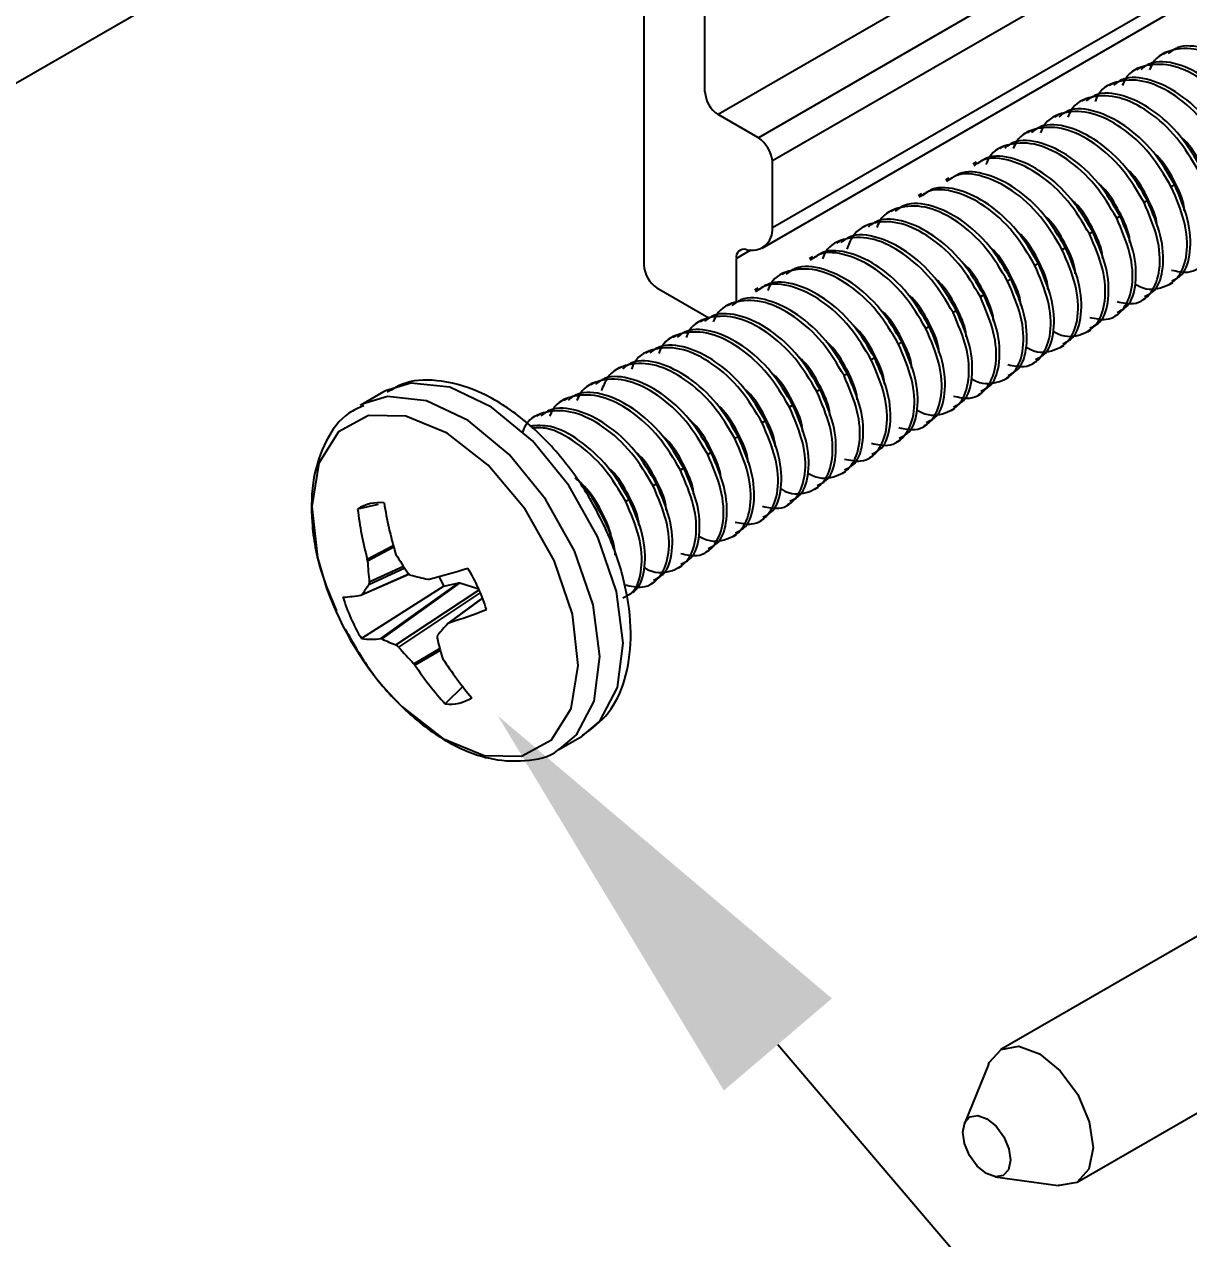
# Model space of a CAD drawing. Extents: x 0 to 9.5, y -12.2 to 0.1.
# Drawn here: x 4.282 to 5.225, y -9.669 to -8.685 of the extents above; entities that cross this region are included whole.
import ezdxf
from ezdxf import colors
from ezdxf.entities.mleader import LeaderData, LeaderLine
from ezdxf.math import Vec2, Vec3

# ---------------------------------------------------------------- set-up
doc = ezdxf.new("R2010")
doc.units = 0
doc.header["$LTSCALE"] = 0.5
doc.header["$MEASUREMENT"] = 0
for name, color, linetype in [('FAB DWG', 221, 'CONTINUOUS'), ('Hardware', 242, 'CONTINUOUS'), ('Housing', 150, 'CONTINUOUS')]:
    doc.layers.add(name, color=color, linetype=linetype)
doc.styles.get("Standard").update_dxf_attribs({"font": 'arial.ttf'})

msp = doc.modelspace()

# ---------------------------------------------------------------- linework, layer by layer
at = {"layer": 'Hardware', "linetype": 'Continuous', "lineweight": 25, "transparency": 16777216}
for p, q in [((3.93362, -8.92962), (4.4302, -8.64295)), ((5.20758, -8.70756), (5.20482, -8.70915)), ((5.18549, -8.72031), (5.18273, -8.72191)), ((5.16339, -8.73307), (5.16063, -8.73466)), ((5.14129, -8.74583), (5.13853, -8.74742)), ((5.1192, -8.75858), (5.11643, -8.76018)), ((5.0971, -8.77134), (5.09434, -8.77293)), ((5.075, -8.7841), (5.07224, -8.78569)), ((5.05291, -8.79685), (5.05014, -8.79845)), ((5.03081, -8.80961), (5.02805, -8.8112)), ((5.21381, -8.81501), (5.21105, -8.8166)), ((5.00871, -8.82236), (5.00595, -8.82396)), ((5.19171, -8.82776), (5.18895, -8.82936)), ((4.98661, -8.83512), (4.98385, -8.83672)), ((5.16962, -8.84052), (5.16685, -8.84211)), ((4.96452, -8.84788), (4.96175, -8.84947)), ((5.14752, -8.85328), (5.14476, -8.85487)), ((4.94242, -8.86063), (4.93966, -8.86223)), ((4.92032, -8.87339), (4.91756, -8.87498)), ((5.12542, -8.86603), (5.12266, -8.86763)), ((5.10332, -8.87879), (5.10056, -8.88038)), ((4.89823, -8.88615), (4.89546, -8.88774)), ((5.08123, -8.89154), (5.07846, -8.89314)), ((4.87613, -8.8989), (4.87337, -8.9005)), ((5.20948, -8.89583), (5.21224, -8.89424)), ((4.85403, -8.91166), (4.85127, -8.91325)), ((5.05913, -8.9043), (5.05637, -8.9059)), ((5.18738, -8.90859), (5.19014, -8.90699)), ((5.03703, -8.91706), (5.03427, -8.91865)), ((5.16528, -8.92134), (5.16804, -8.91975)), ((4.83193, -8.92442), (4.82917, -8.92601)), ((5.01494, -8.92981), (5.01217, -8.93141)), ((5.14318, -8.9341), (5.14595, -8.93251)), ((4.80984, -8.93717), (4.80707, -8.93877)), ((4.99284, -8.94257), (4.99008, -8.94416)), ((4.78774, -8.94993), (4.78498, -8.95152)), ((5.12109, -8.94686), (5.12385, -8.94526)), ((4.76564, -8.96268), (4.76288, -8.96428)), ((4.97074, -8.95533), (4.96798, -8.95692)), ((5.09899, -8.95961), (5.10175, -8.95802)), ((4.94864, -8.96808), (4.94588, -8.96968)), ((5.07689, -8.97237), (5.07966, -8.97077)), ((4.57435, -8.98194), (4.57264, -8.98288)), ((4.74355, -8.97544), (4.74078, -8.97704)), ((4.92655, -8.98084), (4.92379, -8.98243)), ((4.57264, -8.98288), (4.55374, -8.9938)), ((4.72145, -8.9882), (4.71869, -8.98979)), ((5.0548, -8.98513), (5.05756, -8.98353)), ((4.55545, -8.99285), (4.55374, -8.9938)), ((4.69935, -9.00095), (4.69659, -9.00255)), ((4.90445, -8.9936), (4.90169, -8.99519)), ((5.0327, -8.99788), (5.03546, -8.99629)), ((4.88235, -9.00635), (4.87959, -9.00795)), ((5.0106, -9.01064), (5.01336, -9.00904)), ((4.86026, -9.01911), (4.85749, -9.0207)), ((4.9885, -9.02339), (4.99127, -9.0218)), ((4.83816, -9.03186), (4.8354, -9.03346)), ((4.96641, -9.03615), (4.96917, -9.03456)), ((4.81606, -9.04462), (4.8133, -9.04622)), ((4.94431, -9.04891), (4.94707, -9.04731)), ((4.79397, -9.05738), (4.7912, -9.05897)), ((4.92221, -9.06166), (4.92498, -9.06007)), ((4.77187, -9.07013), (4.76911, -9.07173)), ((4.56828, -9.07409), (4.55168, -9.07773)), ((4.90012, -9.07442), (4.90288, -9.07283)), ((4.87802, -9.08718), (4.88078, -9.08558)), ((4.85592, -9.09993), (4.85868, -9.09834)), ((4.55955, -9.11834), (4.58055, -9.10724)), ((4.58094, -9.10868), (4.55979, -9.11986)), ((4.55979, -9.11986), (4.55955, -9.11834)), ((4.58217, -9.11307), (4.58279, -9.11451)), ((4.83383, -9.11269), (4.83659, -9.11109)), ((4.58985, -9.12565), (4.5608, -9.13906)), ((4.56117, -9.13682), (4.5888, -9.12407)), ((4.81173, -9.12545), (4.81449, -9.12385)), ((4.55488, -9.14737), (4.59328, -9.13046)), ((4.55526, -9.14704), (4.59318, -9.13033)), ((4.57057, -9.18271), (4.63361, -9.13743)), ((4.63462, -9.1375), (4.5714, -9.18291)), ((4.60859, -9.13463), (4.60978, -9.13461)), ((4.62168, -9.14021), (4.63361, -9.13743)), ((4.63361, -9.13743), (4.63462, -9.1375)), ((4.63462, -9.1375), (4.6498, -9.14236)), ((4.78963, -9.1382), (4.79239, -9.13661)), ((4.5547, -9.14743), (4.55526, -9.14704)), ((4.62168, -9.14021), (4.55486, -9.18273)), ((4.58275, -9.18787), (4.65012, -9.14309)), ((4.65115, -9.14548), (4.58487, -9.18952)), ((4.65288, -9.1498), (4.62505, -9.1702)), ((4.65293, -9.14991), (4.62565, -9.1699)), ((4.62565, -9.1699), (4.62472, -9.1705)), ((4.5714, -9.18291), (4.57057, -9.18271)), ((4.59719, -9.20303), (4.61827, -9.19079)), ((4.61869, -9.19235), (4.59818, -9.20425)), ((4.62019, -9.19768), (4.6208, -9.19899)), ((4.59818, -9.20425), (4.59719, -9.20303)), ((4.63721, -9.22118), (4.62269, -9.23564)), ((5.56924, -9.22913), (5.07285, -9.51569)), ((4.71472, -9.27266), (4.73363, -9.26175)), ((5.13485, -9.62308), (5.63124, -9.33652)), ((5.0629, -9.52768), (5.04335, -9.57547)), ((5.06833, -9.61873), (5.11949, -9.62571))]:
    msp.add_line(p, q, dxfattribs=at)
at = {"layer": 'Hardware', "linetype": 'Continuous', "lineweight": 25, "transparency": 16777216, "flags": 128}
for points in [[(4.74634, -9.10063), (4.72293, -9.05875), (4.69332, -9.02251), (4.66014, -8.99514), (4.62633, -8.97908), (4.59491, -8.97573), (4.57435, -8.98194)], [(4.72743, -9.11155), (4.70403, -9.06966), (4.67441, -9.03343), (4.64123, -9.00606), (4.60743, -8.98999), (4.57601, -8.98665), (4.55545, -8.99285)], [(4.71095, -9.11941), (4.68746, -9.0778), (4.65761, -9.04228), (4.62433, -9.01632), (4.59087, -9.00247), (4.56051, -9.00207), (4.53622, -9.01518), (4.52038, -9.0405), (4.51454, -9.07557), (4.51927, -9.11693), (4.52475, -9.13649)], [(4.73363, -9.26175), (4.74804, -9.24971), (4.76236, -9.22245), (4.76697, -9.18629), (4.76147, -9.14444), (4.74634, -9.10063)], [(4.57666, -9.22641), (4.58745, -9.23769), (4.62073, -9.26365), (4.65419, -9.2775), (4.68455, -9.27789), (4.70884, -9.26479), (4.72468, -9.23946), (4.73052, -9.2044), (4.72579, -9.16304), (4.71095, -9.11941)], [(4.7154, -9.27227), (4.72914, -9.26063), (4.74345, -9.23336), (4.74806, -9.1972), (4.74256, -9.15536), (4.72743, -9.11155)], [(5.0629, -9.52768), (5.06355, -9.52619), (5.07323, -9.51548), (5.08756, -9.51298), (5.10438, -9.51907), (5.12112, -9.53282), (5.13522, -9.55213), (5.14455, -9.57407), (5.14769, -9.5953), (5.14415, -9.61259), (5.13448, -9.62329), (5.13448, -9.62329)], [(5.04758, -9.60149), (5.04346, -9.59181), (5.04208, -9.58244), (5.04364, -9.57482), (5.04791, -9.57009), (5.05424, -9.56899), (5.06166, -9.57167), (5.06904, -9.57774), (5.07527, -9.58626), (5.07939, -9.59595), (5.08077, -9.60531), (5.07921, -9.61294), (5.07494, -9.61767), (5.06861, -9.61877), (5.06119, -9.61608), (5.05381, -9.61002), (5.04758, -9.60149)], [(5.13448, -9.62329), (5.12014, -9.62579), (5.11949, -9.62571)]]:
    msp.add_lwpolyline(points, dxfattribs=at)
at = {"layer": 'Hardware', "linetype": 'Continuous', "lineweight": 25, "transparency": 16777216}
for centre, radius, start, end in [((4.56952, -9.10569), 0.03317, 83.65077, 122.54259), ((4.84773, -9.04145), 0.29826, 186.98537, 194.93815), ((4.90647, -9.01974), 0.33747, 189.03251, 196.05563), ((4.83119, -9.10626), 0.27174, 182.86858, 186.45644), ((4.85006, -8.95302), 0.31227, 211.14087, 214.42091), ((4.24884, -7.82104), 1.36226, 285.36467, 286.73181), ((4.51374, -9.20303), 0.14897, 17.12105, 31.30615), ((4.76617, -9.05706), 0.25415, 198.21101, 221.78361), ((4.69262, -9.23646), 0.1639, 143.54088, 146.93649), ((4.67663, -8.8272), 0.31487, 254.89728, 257.5195), ((4.7225, -9.08226), 0.11629, 205.56692, 209.89211), ((4.53165, -9.0157), 0.13373, 273.48163, 279.92339), ((4.68214, -9.10533), 0.14896, 197.12094, 211.30625), ((4.43128, -8.56907), 0.63148, 287.92689, 290.85686), ((5.1001, -9.58781), 0.63256, 138.72223, 139.85765), ((4.56263, -9.11064), 0.07251, 263.85167, 276.28507), ((4.64061, -9.03987), 0.1589, 244.17807, 248.64686), ((4.86906, -9.1246), 0.25938, 192.84136, 196.36518), ((4.8081, -8.99831), 0.29393, 220.58243, 224.14586), ((4.81962, -9.05658), 0.26616, 213.69858, 222.2793), ((4.86614, -9.04205), 0.29124, 212.60596, 220.35447), ((4.62636, -9.20267), 0.03317, 263.65047, 302.54268)]:
    msp.add_arc(centre, radius, start, end, dxfattribs=at)
for points, knots in [([(5.29944, -8.76558), (5.29396, -8.75637), (5.28288, -8.73772), (5.25939, -8.71661), (5.23488, -8.70436), (5.21265, -8.70423), (5.19796, -8.7111), (5.19423, -8.72012), (5.19346, -8.72199)], [0, 0, 0, 0, 0.188232, 0.381419, 0.566947, 0.758453, 0.94996, 1, 1, 1, 1]), ([(5.3022, -8.76398), (5.29673, -8.75479), (5.28566, -8.73616), (5.26206, -8.71488), (5.23798, -8.70326), (5.21864, -8.7012), (5.21079, -8.70712), (5.20839, -8.70892)], [0, 0, 0, 0, 0.223495, 0.452872, 0.673155, 0.900538, 1, 1, 1, 1]), ([(5.2801, -8.77674), (5.27464, -8.76754), (5.26356, -8.74892), (5.23996, -8.72763), (5.21588, -8.71602), (5.19654, -8.71395), (5.18869, -8.71987), (5.1863, -8.72167)], [0, 0, 0, 0, 0.223495, 0.452871, 0.673155, 0.900537, 1, 1, 1, 1]), ([(5.27734, -8.77833), (5.27187, -8.76913), (5.26078, -8.75048), (5.23729, -8.72937), (5.21279, -8.71712), (5.19055, -8.71698), (5.17587, -8.72386), (5.17214, -8.73288), (5.17136, -8.73474)], [0, 0, 0, 0, 0.188232, 0.381419, 0.566947, 0.758453, 0.94996, 1, 1, 1, 1]), ([(5.25524, -8.79109), (5.24977, -8.78188), (5.23868, -8.76324), (5.21519, -8.74212), (5.19069, -8.72988), (5.16846, -8.72974), (5.15377, -8.73662), (5.15004, -8.74563), (5.14927, -8.7475)], [0, 0, 0, 0, 0.188232, 0.381419, 0.566947, 0.758453, 0.94996, 1, 1, 1, 1]), ([(5.258, -8.78949), (5.25254, -8.7803), (5.24147, -8.76167), (5.21786, -8.74039), (5.19378, -8.72878), (5.17445, -8.72671), (5.16659, -8.73263), (5.1642, -8.73443)], [0, 0, 0, 0, 0.223495, 0.452872, 0.673155, 0.900538, 1, 1, 1, 1]), ([(5.23314, -8.80384), (5.22767, -8.79464), (5.21658, -8.77599), (5.1931, -8.75488), (5.16859, -8.74263), (5.14636, -8.7425), (5.13167, -8.74937), (5.12794, -8.75839), (5.12717, -8.76026)], [0, 0, 0, 0, 0.188232, 0.381419, 0.566947, 0.758453, 0.94996, 1, 1, 1, 1]), ([(5.23591, -8.80225), (5.23044, -8.79306), (5.21937, -8.77443), (5.19577, -8.75315), (5.17169, -8.74153), (5.15235, -8.73947), (5.14449, -8.74538), (5.1421, -8.74718)], [0, 0, 0, 0, 0.223495, 0.452872, 0.673155, 0.900538, 1, 1, 1, 1]), ([(5.21105, -8.8166), (5.20558, -8.8074), (5.19449, -8.78875), (5.171, -8.76763), (5.14649, -8.75539), (5.12426, -8.75525), (5.10957, -8.76213), (5.10584, -8.77115), (5.10507, -8.77301)], [0, 0, 0, 0, 0.188232, 0.381419, 0.566947, 0.758453, 0.94996, 1, 1, 1, 1]), ([(5.21381, -8.81501), (5.20835, -8.80581), (5.19727, -8.78719), (5.17367, -8.7659), (5.14959, -8.75429), (5.13025, -8.75222), (5.1224, -8.75814), (5.12001, -8.75994)], [0, 0, 0, 0, 0.223495, 0.452871, 0.673155, 0.900537, 1, 1, 1, 1]), ([(5.19171, -8.82776), (5.18625, -8.81857), (5.17517, -8.79994), (5.15157, -8.77866), (5.12749, -8.76705), (5.10815, -8.76498), (5.1003, -8.7709), (5.09791, -8.7727)], [0, 0, 0, 0, 0.223495, 0.452872, 0.673155, 0.900538, 1, 1, 1, 1]), ([(5.18895, -8.82936), (5.18348, -8.82015), (5.17239, -8.8015), (5.1489, -8.78039), (5.1244, -8.76815), (5.10216, -8.76801), (5.08748, -8.77489), (5.08375, -8.7839), (5.08297, -8.78577)], [0, 0, 0, 0, 0.188232, 0.381419, 0.566947, 0.758453, 0.94996, 1, 1, 1, 1]), ([(5.16685, -8.84211), (5.16138, -8.83291), (5.15029, -8.81426), (5.1268, -8.79315), (5.1023, -8.7809), (5.08007, -8.78077), (5.06538, -8.78764), (5.06165, -8.79666), (5.06088, -8.79853)], [0, 0, 0, 0, 0.188232, 0.381419, 0.566947, 0.758453, 0.94996, 1, 1, 1, 1]), ([(5.16962, -8.84052), (5.16415, -8.83133), (5.15308, -8.8127), (5.12947, -8.79142), (5.1054, -8.7798), (5.08606, -8.77774), (5.0782, -8.78365), (5.07581, -8.78545)], [0, 0, 0, 0, 0.223495, 0.452872, 0.673155, 0.900538, 1, 1, 1, 1]), ([(5.24376, -8.82344), (5.24367, -8.82218), (5.24316, -8.81468), (5.23557, -8.79853), (5.22647, -8.78289), (5.21964, -8.77701), (5.2186, -8.77612)], [0, 0, 0, 0, 0.085019, 0.505219, 0.925416, 1, 1, 1, 1]), ([(5.14476, -8.85487), (5.13929, -8.84568), (5.12822, -8.82705), (5.10461, -8.80577), (5.08054, -8.79415), (5.0612, -8.79209), (5.05334, -8.798), (5.05095, -8.79981)], [0, 0, 0, 0, 0.223495, 0.452872, 0.673155, 0.900538, 1, 1, 1, 1]), ([(5.14752, -8.85328), (5.14205, -8.84408), (5.13098, -8.82546), (5.10738, -8.80417), (5.0833, -8.79256), (5.06396, -8.79049), (5.05611, -8.79641), (5.05372, -8.79821)], [0, 0, 0, 0, 0.223495, 0.452872, 0.673155, 0.900538, 1, 1, 1, 1]), ([(5.22166, -8.8362), (5.22157, -8.83494), (5.22106, -8.82744), (5.21347, -8.81129), (5.20438, -8.79564), (5.19754, -8.78976), (5.19651, -8.78887)], [0, 0, 0, 0, 0.085019, 0.505219, 0.925416, 1, 1, 1, 1]), ([(5.12266, -8.86763), (5.11719, -8.85843), (5.10612, -8.83981), (5.08252, -8.81852), (5.05844, -8.80691), (5.0391, -8.80484), (5.03125, -8.81076), (5.02886, -8.81256)], [0, 0, 0, 0, 0.223495, 0.452871, 0.673155, 0.900537, 1, 1, 1, 1]), ([(5.12542, -8.86603), (5.11996, -8.85684), (5.10888, -8.83821), (5.08528, -8.81693), (5.0612, -8.80532), (5.04186, -8.80325), (5.03401, -8.80917), (5.03162, -8.81097)], [0, 0, 0, 0, 0.223495, 0.452872, 0.673155, 0.900538, 1, 1, 1, 1]), ([(5.19956, -8.84896), (5.19948, -8.8477), (5.19896, -8.8402), (5.19138, -8.82404), (5.18228, -8.8084), (5.17544, -8.80252), (5.17441, -8.80163)], [0, 0, 0, 0, 0.085019, 0.505219, 0.925416, 1, 1, 1, 1]), ([(5.21131, -8.88418), (5.21589, -8.88516), (5.22723, -8.88758), (5.23989, -8.87809), (5.24704, -8.85901), (5.24543, -8.83266), (5.23721, -8.81337), (5.23314, -8.80384)], [0, 0, 0, 0, 0.145788, 0.361473, 0.570426, 0.788001, 1, 1, 1, 1]), ([(5.17747, -8.86171), (5.17738, -8.86045), (5.17687, -8.85295), (5.16928, -8.8368), (5.16018, -8.82116), (5.15334, -8.81527), (5.15231, -8.81439)], [0, 0, 0, 0, 0.085019, 0.505219, 0.925416, 1, 1, 1, 1]), ([(5.21143, -8.89288), (5.21433, -8.89146), (5.22222, -8.88762), (5.2275, -8.86977), (5.22615, -8.84392), (5.21789, -8.82456), (5.21381, -8.81501)], [0, 0, 0, 0, 0.159684, 0.43467, 0.721005, 1, 1, 1, 1]), ([(5.10056, -8.88038), (5.0951, -8.87119), (5.08402, -8.85256), (5.06042, -8.83128), (5.03634, -8.81967), (5.017, -8.8176), (5.00915, -8.82352), (5.00676, -8.82532)], [0, 0, 0, 0, 0.223495, 0.452872, 0.673155, 0.900538, 1, 1, 1, 1]), ([(5.10332, -8.87879), (5.09786, -8.8696), (5.08679, -8.85097), (5.06318, -8.82969), (5.0391, -8.81807), (5.01977, -8.81601), (5.01191, -8.82192), (5.00952, -8.82372)], [0, 0, 0, 0, 0.223495, 0.452872, 0.673155, 0.900538, 1, 1, 1, 1]), ([(5.18176, -8.89548), (5.18214, -8.89572), (5.1897, -8.9005), (5.20322, -8.89972), (5.21788, -8.8913), (5.22492, -8.87164), (5.22334, -8.84545), (5.21511, -8.82613), (5.21105, -8.8166)], [0, 0, 0, 0, 0.010571, 0.210034, 0.409497, 0.602734, 0.803946, 1, 1, 1, 1]), ([(5.07846, -8.89314), (5.07299, -8.88394), (5.0619, -8.86529), (5.03842, -8.84417), (5.01391, -8.83193), (4.99168, -8.83179), (4.97699, -8.83867), (4.97326, -8.84768), (4.97249, -8.84955)], [0, 0, 0, 0, 0.188232, 0.381419, 0.566947, 0.758453, 0.94996, 1, 1, 1, 1]), ([(5.08123, -8.89154), (5.07576, -8.88235), (5.06469, -8.86373), (5.04109, -8.84244), (5.01701, -8.83083), (4.99767, -8.82876), (4.98981, -8.83468), (4.98742, -8.83648)], [0, 0, 0, 0, 0.223495, 0.452872, 0.673155, 0.900538, 1, 1, 1, 1]), ([(5.15537, -8.87447), (5.15528, -8.87321), (5.15477, -8.86571), (5.14718, -8.84956), (5.13809, -8.83391), (5.13125, -8.82803), (5.13022, -8.82714)], [0, 0, 0, 0, 0.085019, 0.505218, 0.925416, 1, 1, 1, 1]), ([(5.16712, -8.90969), (5.17169, -8.91067), (5.18303, -8.91309), (5.19569, -8.9036), (5.20285, -8.88452), (5.20124, -8.85818), (5.19301, -8.83888), (5.18895, -8.82936)], [0, 0, 0, 0, 0.145789, 0.361473, 0.570426, 0.788001, 1, 1, 1, 1]), ([(5.18933, -8.90563), (5.19223, -8.90422), (5.20012, -8.90037), (5.2054, -8.88253), (5.20405, -8.85668), (5.19579, -8.83732), (5.19171, -8.82776)], [0, 0, 0, 0, 0.1596846, 0.4346705, 0.7210048, 1, 1, 1, 1]), ([(5.05637, -8.9059), (5.0509, -8.89669), (5.03981, -8.87805), (5.01631, -8.85692), (4.99185, -8.84472), (4.96945, -8.84439), (4.95372, -8.85261), (4.94949, -8.8636), (4.94807, -8.86728)], [0, 0, 0, 0, 0.179913, 0.364561, 0.54189, 0.724932, 0.907975, 1, 1, 1, 1]), ([(5.05913, -8.9043), (5.05367, -8.89511), (5.04259, -8.87648), (5.01899, -8.8552), (4.99491, -8.84358), (4.97557, -8.84152), (4.96772, -8.84744), (4.96533, -8.84924)], [0, 0, 0, 0, 0.223495, 0.452872, 0.673155, 0.900538, 1, 1, 1, 1]), ([(5.13327, -8.88723), (5.13319, -8.88596), (5.13267, -8.87847), (5.12509, -8.86231), (5.11599, -8.84667), (5.10915, -8.84079), (5.10812, -8.8399)], [0, 0, 0, 0, 0.085019, 0.505219, 0.925416, 1, 1, 1, 1]), ([(5.14502, -8.92245), (5.14959, -8.92343), (5.16094, -8.92585), (5.17359, -8.91636), (5.18075, -8.89728), (5.17914, -8.87093), (5.17091, -8.85164), (5.16685, -8.84211)], [0, 0, 0, 0, 0.145788, 0.361473, 0.570426, 0.788001, 1, 1, 1, 1]), ([(5.16723, -8.91839), (5.17013, -8.91698), (5.17803, -8.91313), (5.18331, -8.89529), (5.18196, -8.86944), (5.17369, -8.85007), (5.16962, -8.84052)], [0, 0, 0, 0, 0.1596843, 0.4346705, 0.7210048, 1, 1, 1, 1]), ([(5.11118, -8.89998), (5.11109, -8.89872), (5.11058, -8.89122), (5.10299, -8.87507), (5.09389, -8.85943), (5.08705, -8.85354), (5.08602, -8.85266)], [0, 0, 0, 0, 0.085019, 0.505219, 0.925416, 1, 1, 1, 1]), ([(5.14514, -8.93115), (5.14804, -8.92973), (5.15593, -8.92589), (5.16121, -8.90804), (5.15986, -8.88219), (5.1516, -8.86283), (5.14752, -8.85328)], [0, 0, 0, 0, 0.159684, 0.43467, 0.721005, 1, 1, 1, 1]), ([(5.03427, -8.91865), (5.0288, -8.90945), (5.01771, -8.8908), (4.99422, -8.86969), (4.96972, -8.85744), (4.94748, -8.8573), (4.9328, -8.86418), (4.92907, -8.8732), (4.92829, -8.87506)], [0, 0, 0, 0, 0.188232, 0.381419, 0.566947, 0.758453, 0.94996, 1, 1, 1, 1]), ([(5.03703, -8.91706), (5.03157, -8.90786), (5.0205, -8.88924), (4.99689, -8.86795), (4.97281, -8.85634), (4.95347, -8.85427), (4.94562, -8.86019), (4.94323, -8.86199)], [0, 0, 0, 0, 0.2234946, 0.4528714, 0.6731553, 0.9005375, 1, 1, 1, 1]), ([(5.11546, -8.93375), (5.11584, -8.93399), (5.12341, -8.93877), (5.13693, -8.93799), (5.15159, -8.92957), (5.15863, -8.90991), (5.15705, -8.88372), (5.14882, -8.8644), (5.14476, -8.85487)], [0, 0, 0, 0, 0.010571, 0.210034, 0.409497, 0.602734, 0.803946, 1, 1, 1, 1]), ([(5.01217, -8.93141), (5.00671, -8.92222), (4.99564, -8.90359), (4.97203, -8.88231), (4.94795, -8.87069), (4.92862, -8.86863), (4.92076, -8.87454), (4.91837, -8.87634)], [0, 0, 0, 0, 0.223495, 0.452872, 0.673155, 0.900538, 1, 1, 1, 1]), ([(5.01494, -8.92981), (5.00947, -8.92062), (4.9984, -8.90199), (4.97479, -8.88071), (4.95072, -8.8691), (4.93138, -8.86703), (4.92352, -8.87295), (4.92113, -8.87475)], [0, 0, 0, 0, 0.223495, 0.452872, 0.673155, 0.900538, 1, 1, 1, 1]), ([(5.08908, -8.91274), (5.08899, -8.91148), (5.08848, -8.90398), (5.08089, -8.88782), (5.0718, -8.87218), (5.06496, -8.8663), (5.06393, -8.86541)], [0, 0, 0, 0, 0.085019, 0.505218, 0.925416, 1, 1, 1, 1]), ([(5.09337, -8.94651), (5.09375, -8.94675), (5.10131, -8.95152), (5.11483, -8.95075), (5.12949, -8.94233), (5.13653, -8.92267), (5.13495, -8.89648), (5.12672, -8.87716), (5.12266, -8.86763)], [0, 0, 0, 0, 0.010571, 0.210034, 0.409497, 0.602734, 0.803946, 1, 1, 1, 1]), ([(5.12304, -8.9439), (5.12594, -8.94249), (5.13383, -8.93864), (5.13911, -8.9208), (5.13776, -8.89495), (5.1295, -8.87559), (5.12542, -8.86603)], [0, 0, 0, 0, 0.1596846, 0.4346705, 0.7210048, 1, 1, 1, 1]), ([(4.99008, -8.94416), (4.9846, -8.93496), (4.97352, -8.91631), (4.95003, -8.8952), (4.92552, -8.88295), (4.90329, -8.88282), (4.8886, -8.88969), (4.88487, -8.89871), (4.8841, -8.90058)], [0, 0, 0, 0, 0.188232, 0.381419, 0.566947, 0.758453, 0.94996, 1, 1, 1, 1]), ([(4.99284, -8.94257), (4.98737, -8.93338), (4.9763, -8.91475), (4.9527, -8.89347), (4.92862, -8.88185), (4.90928, -8.87979), (4.90143, -8.8857), (4.89904, -8.88751)], [0, 0, 0, 0, 0.223495, 0.452872, 0.673155, 0.900538, 1, 1, 1, 1]), ([(5.06698, -8.9255), (5.0669, -8.92423), (5.06638, -8.91673), (5.05879, -8.90058), (5.0497, -8.88494), (5.04286, -8.87906), (5.04183, -8.87817)], [0, 0, 0, 0, 0.085019, 0.505219, 0.925416, 1, 1, 1, 1]), ([(5.07873, -8.96072), (5.0833, -8.9617), (5.09464, -8.96412), (5.1073, -8.95463), (5.11446, -8.93555), (5.11285, -8.9092), (5.10462, -8.88991), (5.10056, -8.88038)], [0, 0, 0, 0, 0.145788, 0.361473, 0.570426, 0.788001, 1, 1, 1, 1]), ([(5.10094, -8.95666), (5.10384, -8.95525), (5.11173, -8.9514), (5.11701, -8.93356), (5.11566, -8.9077), (5.1074, -8.88834), (5.10332, -8.87879)], [0, 0, 0, 0, 0.1596843, 0.4346705, 0.7210048, 1, 1, 1, 1]), ([(4.97074, -8.95533), (4.96528, -8.94613), (4.9542, -8.92751), (4.9306, -8.90622), (4.90652, -8.89461), (4.88718, -8.89254), (4.87933, -8.89846), (4.87694, -8.90026)], [0, 0, 0, 0, 0.2234946, 0.4528714, 0.6731553, 0.9005375, 1, 1, 1, 1]), ([(5.04488, -8.93825), (5.0448, -8.93699), (5.04428, -8.92949), (5.0367, -8.91334), (5.0276, -8.89769), (5.02076, -8.89181), (5.01973, -8.89093)], [0, 0, 0, 0, 0.085019, 0.505219, 0.925416, 1, 1, 1, 1]), ([(5.04917, -8.97202), (5.04955, -8.97226), (5.05712, -8.97703), (5.07064, -8.97626), (5.0853, -8.96784), (5.09234, -8.94818), (5.09076, -8.92199), (5.08253, -8.90267), (5.07846, -8.89314)], [0, 0, 0, 0, 0.010571, 0.210034, 0.409497, 0.602734, 0.803946, 1, 1, 1, 1]), ([(5.07884, -8.96942), (5.08174, -8.968), (5.08964, -8.96416), (5.09492, -8.94631), (5.09357, -8.92046), (5.08531, -8.9011), (5.08123, -8.89154)], [0, 0, 0, 0, 0.159684, 0.43467, 0.721005, 1, 1, 1, 1]), ([(4.96798, -8.95692), (4.96251, -8.94773), (4.95144, -8.9291), (4.92784, -8.90782), (4.90376, -8.8962), (4.88442, -8.89414), (4.87657, -8.90006), (4.87418, -8.90186)], [0, 0, 0, 0, 0.223495, 0.452872, 0.673155, 0.900538, 1, 1, 1, 1]), ([(5.02279, -8.95101), (5.0227, -8.94975), (5.02219, -8.94225), (5.0146, -8.92609), (5.0055, -8.91045), (4.99866, -8.90457), (4.99763, -8.90368)], [0, 0, 0, 0, 0.085019, 0.505218, 0.925416, 1, 1, 1, 1]), ([(4.94588, -8.96968), (4.94041, -8.96047), (4.92932, -8.94182), (4.90583, -8.92071), (4.88133, -8.90847), (4.8591, -8.90833), (4.84441, -8.91521), (4.84068, -8.92422), (4.83991, -8.92609)], [0, 0, 0, 0, 0.188232, 0.381419, 0.566947, 0.758453, 0.94996, 1, 1, 1, 1]), ([(4.94864, -8.96808), (4.94318, -8.95889), (4.93211, -8.94026), (4.9085, -8.91898), (4.88443, -8.90737), (4.86509, -8.9053), (4.85723, -8.91122), (4.85484, -8.91302)], [0, 0, 0, 0, 0.223495, 0.452872, 0.673155, 0.900538, 1, 1, 1, 1]), ([(5.03454, -8.98623), (5.03911, -8.98721), (5.05045, -8.98963), (5.06311, -8.98014), (5.07027, -8.96106), (5.06866, -8.93471), (5.06043, -8.91542), (5.05637, -8.9059)], [0, 0, 0, 0, 0.145789, 0.361473, 0.570426, 0.788001, 1, 1, 1, 1]), ([(5.05675, -8.98217), (5.05965, -8.98076), (5.06754, -8.97691), (5.07282, -8.95907), (5.07147, -8.93322), (5.06321, -8.91386), (5.05913, -8.9043)], [0, 0, 0, 0, 0.1596846, 0.4346705, 0.7210048, 1, 1, 1, 1]), ([(4.92379, -8.98243), (4.91831, -8.97323), (4.90722, -8.95458), (4.88374, -8.93347), (4.85923, -8.92122), (4.837, -8.92109), (4.82231, -8.92796), (4.81858, -8.93698), (4.81781, -8.93885)], [0, 0, 0, 0, 0.188232, 0.381419, 0.566947, 0.758453, 0.94996, 1, 1, 1, 1]), ([(4.92655, -8.98084), (4.92108, -8.97165), (4.91001, -8.95302), (4.88641, -8.93174), (4.86233, -8.92012), (4.84299, -8.91806), (4.83513, -8.92397), (4.83274, -8.92577)], [0, 0, 0, 0, 0.223495, 0.452872, 0.673155, 0.900538, 1, 1, 1, 1]), ([(5.00069, -8.96376), (5.0006, -8.9625), (5.00009, -8.955), (4.9925, -8.93885), (4.98341, -8.92321), (4.97657, -8.91733), (4.97554, -8.91644)], [0, 0, 0, 0, 0.085019, 0.505219, 0.925416, 1, 1, 1, 1]), ([(5.00498, -8.99753), (5.00536, -8.99777), (5.01292, -9.00255), (5.02644, -9.00177), (5.0411, -8.99335), (5.04814, -8.97369), (5.04657, -8.9475), (5.03833, -8.92818), (5.03427, -8.91865)], [0, 0, 0, 0, 0.010571, 0.210034, 0.409497, 0.602734, 0.803946, 1, 1, 1, 1]), ([(5.03465, -8.99493), (5.03755, -8.99352), (5.04544, -8.98967), (5.05072, -8.97183), (5.04937, -8.94597), (5.04111, -8.92661), (5.03703, -8.91706)], [0, 0, 0, 0, 0.1596843, 0.4346705, 0.7210048, 1, 1, 1, 1]), ([(4.90445, -8.9936), (4.89899, -8.9844), (4.88791, -8.96578), (4.86431, -8.94449), (4.84023, -8.93288), (4.82089, -8.93081), (4.81304, -8.93673), (4.81065, -8.93853)], [0, 0, 0, 0, 0.2234946, 0.4528714, 0.6731553, 0.9005375, 1, 1, 1, 1]), ([(4.97859, -8.97652), (4.97851, -8.97526), (4.97799, -8.96776), (4.97041, -8.95161), (4.96131, -8.93596), (4.95447, -8.93008), (4.95344, -8.92919)], [0, 0, 0, 0, 0.0850186, 0.5052193, 0.9254167, 1, 1, 1, 1]), ([(4.99034, -9.01174), (4.99492, -9.01272), (5.00626, -9.01514), (5.01891, -9.00565), (5.02607, -8.98657), (5.02446, -8.96023), (5.01623, -8.94093), (5.01217, -8.93141)], [0, 0, 0, 0, 0.145788, 0.361473, 0.570426, 0.788001, 1, 1, 1, 1]), ([(5.01255, -9.00769), (5.01545, -9.00627), (5.02335, -9.00243), (5.02863, -8.98458), (5.02728, -8.95873), (5.01901, -8.93937), (5.01494, -8.92981)], [0, 0, 0, 0, 0.159684, 0.43467, 0.721005, 1, 1, 1, 1]), ([(4.90169, -8.99519), (4.89622, -8.98599), (4.88513, -8.96734), (4.86164, -8.94622), (4.83714, -8.93398), (4.8149, -8.93384), (4.80021, -8.94072), (4.79648, -8.94973), (4.79571, -8.9516)], [0, 0, 0, 0, 0.188232, 0.381419, 0.566947, 0.758453, 0.94996, 1, 1, 1, 1]), ([(4.9565, -8.98928), (4.95641, -8.98802), (4.9559, -8.98052), (4.94831, -8.96436), (4.93921, -8.94872), (4.93237, -8.94284), (4.93134, -8.94195)], [0, 0, 0, 0, 0.085019, 0.505218, 0.925416, 1, 1, 1, 1]), ([(4.99046, -9.02044), (4.99336, -9.01903), (5.00125, -9.01518), (5.00653, -8.99734), (5.00518, -8.97149), (4.99692, -8.95213), (4.99284, -8.94257)], [0, 0, 0, 0, 0.1596846, 0.4346705, 0.7210048, 1, 1, 1, 1]), ([(4.87959, -9.00795), (4.87412, -8.99874), (4.86303, -8.98009), (4.83954, -8.95898), (4.81504, -8.94673), (4.7928, -8.9466), (4.77812, -8.95347), (4.77439, -8.96249), (4.77361, -8.96436)], [0, 0, 0, 0, 0.188232, 0.381419, 0.566947, 0.758453, 0.94996, 1, 1, 1, 1]), ([(4.88235, -9.00635), (4.87689, -8.99716), (4.86582, -8.97853), (4.84221, -8.95725), (4.81813, -8.94564), (4.7988, -8.94357), (4.79094, -8.94949), (4.78855, -8.95129)], [0, 0, 0, 0, 0.223495, 0.452872, 0.673155, 0.900538, 1, 1, 1, 1]), ([(4.96824, -9.0245), (4.97282, -9.02548), (4.98416, -9.0279), (4.99682, -9.01841), (5.00398, -8.99933), (5.00237, -8.97298), (4.99414, -8.95369), (4.99008, -8.94416)], [0, 0, 0, 0, 0.1457885, 0.3614734, 0.5704259, 0.7880015, 1, 1, 1, 1]), ([(4.85749, -9.0207), (4.85202, -9.0115), (4.84094, -8.99285), (4.81744, -8.97173), (4.79298, -8.95953), (4.77057, -8.9592), (4.75484, -8.96742), (4.75061, -8.97841), (4.7492, -8.98209)], [0, 0, 0, 0, 0.179913, 0.364561, 0.54189, 0.724932, 0.907975, 1, 1, 1, 1]), ([(4.86026, -9.01911), (4.85479, -9.00992), (4.84372, -8.99129), (4.82012, -8.97001), (4.79604, -8.95839), (4.7767, -8.95633), (4.76884, -8.96224), (4.76645, -8.96404)], [0, 0, 0, 0, 0.223495, 0.452872, 0.673155, 0.900538, 1, 1, 1, 1]), ([(4.9344, -9.00203), (4.93431, -9.00077), (4.9338, -8.99327), (4.92621, -8.97712), (4.91712, -8.96148), (4.91028, -8.95559), (4.90925, -8.95471)], [0, 0, 0, 0, 0.085019, 0.505219, 0.925416, 1, 1, 1, 1]), ([(4.94615, -9.03726), (4.95072, -9.03823), (4.96206, -9.04065), (4.97472, -9.03116), (4.98188, -9.01209), (4.98027, -8.98574), (4.97204, -8.96644), (4.96798, -8.95692)], [0, 0, 0, 0, 0.145788, 0.361473, 0.570426, 0.788001, 1, 1, 1, 1]), ([(4.96836, -9.0332), (4.97126, -9.03178), (4.97915, -9.02794), (4.98443, -9.0101), (4.98308, -8.98424), (4.97482, -8.96488), (4.97074, -8.95533)], [0, 0, 0, 0, 0.1596843, 0.4346705, 0.7210048, 1, 1, 1, 1]), ([(4.8354, -9.03346), (4.82992, -9.02426), (4.81884, -9.00561), (4.79535, -8.98449), (4.77084, -8.97225), (4.74861, -8.97211), (4.73392, -8.97899), (4.73019, -8.988), (4.72942, -8.98987)], [0, 0, 0, 0, 0.188232, 0.381419, 0.566947, 0.758453, 0.94996, 1, 1, 1, 1]), ([(4.83816, -9.03186), (4.83269, -9.02267), (4.82162, -9.00405), (4.79802, -8.98276), (4.77394, -8.97115), (4.7546, -8.96908), (4.74675, -8.975), (4.74436, -8.9768)], [0, 0, 0, 0, 0.223495, 0.452871, 0.673155, 0.900537, 1, 1, 1, 1]), ([(4.9123, -9.01479), (4.91222, -9.01353), (4.9117, -9.00603), (4.90412, -8.98988), (4.89502, -8.97423), (4.88818, -8.96835), (4.88715, -8.96746)], [0, 0, 0, 0, 0.0850186, 0.5052193, 0.9254167, 1, 1, 1, 1]), ([(4.91659, -9.04856), (4.91697, -9.0488), (4.92453, -9.05357), (4.93806, -9.0528), (4.95272, -9.04438), (4.95976, -9.02472), (4.95818, -8.99853), (4.94995, -8.97921), (4.94588, -8.96968)], [0, 0, 0, 0, 0.010571, 0.210034, 0.409497, 0.602734, 0.803946, 1, 1, 1, 1]), ([(4.94626, -9.04595), (4.94916, -9.04454), (4.95705, -9.04069), (4.96234, -9.02285), (4.96099, -8.997), (4.95272, -8.97764), (4.94864, -8.96808)], [0, 0, 0, 0, 0.159684, 0.43467, 0.721005, 1, 1, 1, 1]), ([(4.75324, -9.09493), (4.74983, -9.08788), (4.73998, -9.06749), (4.71833, -9.0361), (4.68804, -9.00521), (4.65439, -8.98297), (4.62143, -8.9729), (4.59361, -8.97262), (4.58052, -8.9803), (4.57563, -8.98317)], [0, 0, 0, 0, 0.087891, 0.254365, 0.422006, 0.5915, 0.763687, 0.911693, 1, 1, 1, 1]), ([(4.81606, -9.04462), (4.8106, -9.03543), (4.79952, -9.0168), (4.77592, -8.99552), (4.75184, -8.9839), (4.7325, -8.98184), (4.72465, -8.98776), (4.72226, -8.98956)], [0, 0, 0, 0, 0.223495, 0.452872, 0.673155, 0.900538, 1, 1, 1, 1]), ([(4.89021, -9.02755), (4.89012, -9.02628), (4.8896, -9.01879), (4.88202, -9.00263), (4.87292, -8.98699), (4.86608, -8.98111), (4.86505, -8.98022)], [0, 0, 0, 0, 0.085019, 0.505218, 0.925416, 1, 1, 1, 1]), ([(4.89449, -9.06132), (4.89487, -9.06156), (4.90244, -9.06633), (4.91596, -9.06556), (4.93062, -9.05714), (4.93766, -9.03747), (4.93608, -9.01128), (4.92785, -8.99197), (4.92379, -8.98243)], [0, 0, 0, 0, 0.010571, 0.210034, 0.409497, 0.602734, 0.803946, 1, 1, 1, 1]), ([(4.92417, -9.05871), (4.92706, -9.0573), (4.93496, -9.05345), (4.94024, -9.03561), (4.93889, -9.00976), (4.93063, -8.99039), (4.92655, -8.98084)], [0, 0, 0, 0, 0.1596846, 0.4346705, 0.7210048, 1, 1, 1, 1]), ([(4.8133, -9.04622), (4.80783, -9.03701), (4.79674, -9.01836), (4.77325, -8.99725), (4.74875, -8.985), (4.72651, -8.98487), (4.71183, -8.99174), (4.7081, -9.00076), (4.70732, -9.00263)], [0, 0, 0, 0, 0.188232, 0.381419, 0.566947, 0.758453, 0.94996, 1, 1, 1, 1]), ([(4.55672, -8.99408), (4.55254, -8.99586), (4.53944, -9.00142), (4.52496, -9.02221), (4.51465, -9.05211), (4.51352, -9.08845), (4.51986, -9.12582), (4.53022, -9.14981), (4.53471, -9.16021)], [0, 0, 0, 0, 0.0854151, 0.2674708, 0.450576, 0.644702, 0.8460142, 1, 1, 1, 1]), ([(4.7912, -9.05897), (4.78573, -9.04977), (4.77464, -9.03112), (4.75115, -9.01001), (4.72665, -8.99776), (4.70442, -8.99762), (4.68973, -9.0045), (4.686, -9.01352), (4.68523, -9.01538)], [0, 0, 0, 0, 0.188232, 0.381419, 0.566947, 0.758453, 0.94996, 1, 1, 1, 1]), ([(4.79397, -9.05738), (4.7885, -9.04819), (4.77743, -9.02956), (4.75382, -9.00827), (4.72975, -8.99666), (4.71041, -8.99459), (4.70255, -9.00051), (4.70016, -9.00231)], [0, 0, 0, 0, 0.223495, 0.452872, 0.673155, 0.900538, 1, 1, 1, 1]), ([(4.86811, -9.0403), (4.86802, -9.03904), (4.86751, -9.03154), (4.85992, -9.01539), (4.85082, -8.99975), (4.84399, -8.99386), (4.84295, -8.99298)], [0, 0, 0, 0, 0.085019, 0.505219, 0.925416, 1, 1, 1, 1]), ([(4.87986, -9.07553), (4.88443, -9.0765), (4.89577, -9.07892), (4.90843, -9.06943), (4.91559, -9.05036), (4.91398, -9.02401), (4.90575, -9.00471), (4.90169, -8.99519)], [0, 0, 0, 0, 0.145788, 0.361473, 0.570426, 0.788001, 1, 1, 1, 1]), ([(4.90207, -9.07147), (4.90497, -9.07005), (4.91286, -9.06621), (4.91814, -9.04836), (4.91679, -9.02251), (4.90853, -9.00315), (4.90445, -8.9936)], [0, 0, 0, 0, 0.1596843, 0.4346705, 0.7210048, 1, 1, 1, 1]), ([(4.77187, -9.07013), (4.76639, -9.06091), (4.75529, -9.04223), (4.73188, -9.02138), (4.70924, -9.00928), (4.69673, -9.01013), (4.6913, -9.0105)], [0, 0, 0, 0, 0.265345, 0.537673, 0.799206, 1, 1, 1, 1]), ([(4.76911, -9.07173), (4.76363, -9.0625), (4.75253, -9.0438), (4.72914, -9.02309), (4.70807, -9.01145), (4.69699, -9.01202), (4.693, -9.01222)], [0, 0, 0, 0, 0.2804618, 0.5683048, 0.844737, 1, 1, 1, 1]), ([(4.84601, -9.05306), (4.84592, -9.0518), (4.84541, -9.0443), (4.83782, -9.02814), (4.82873, -9.0125), (4.82189, -9.00662), (4.82086, -9.00573)], [0, 0, 0, 0, 0.0850186, 0.5052193, 0.9254167, 1, 1, 1, 1]), ([(4.85776, -9.08828), (4.86233, -9.08926), (4.87367, -9.09168), (4.88633, -9.08219), (4.89349, -9.06311), (4.89188, -9.03677), (4.88365, -9.01747), (4.87959, -9.00795)], [0, 0, 0, 0, 0.145788, 0.361473, 0.570426, 0.788001, 1, 1, 1, 1]), ([(4.87997, -9.08422), (4.88287, -9.08281), (4.89076, -9.07896), (4.89604, -9.06112), (4.89469, -9.03527), (4.88643, -9.01591), (4.88235, -9.00635)], [0, 0, 0, 0, 0.159684, 0.43467, 0.721005, 1, 1, 1, 1]), ([(4.82391, -9.06582), (4.82383, -9.06455), (4.82331, -9.05705), (4.81573, -9.0409), (4.80663, -9.02526), (4.79979, -9.01938), (4.79876, -9.01849)], [0, 0, 0, 0, 0.085019, 0.505218, 0.925416, 1, 1, 1, 1]), ([(4.8282, -9.09959), (4.82858, -9.09983), (4.83615, -9.1046), (4.84967, -9.10383), (4.86433, -9.0954), (4.87137, -9.07574), (4.86979, -9.04955), (4.86156, -9.03024), (4.85749, -9.0207)], [0, 0, 0, 0, 0.010571, 0.210034, 0.409497, 0.602734, 0.803946, 1, 1, 1, 1]), ([(4.85787, -9.09698), (4.86077, -9.09557), (4.86867, -9.09172), (4.87395, -9.07388), (4.8726, -9.04802), (4.86433, -9.02866), (4.86026, -9.01911)], [0, 0, 0, 0, 0.1596846, 0.4346705, 0.7210048, 1, 1, 1, 1]), ([(4.80182, -9.07857), (4.80173, -9.07731), (4.80122, -9.06981), (4.79363, -9.05366), (4.78453, -9.03801), (4.77769, -9.03213), (4.77666, -9.03125)], [0, 0, 0, 0, 0.085019, 0.505219, 0.925416, 1, 1, 1, 1]), ([(4.81356, -9.1138), (4.81814, -9.11477), (4.82948, -9.11719), (4.84214, -9.1077), (4.8493, -9.08862), (4.84769, -9.06228), (4.83946, -9.04298), (4.8354, -9.03346)], [0, 0, 0, 0, 0.145788, 0.361473, 0.570426, 0.788001, 1, 1, 1, 1]), ([(4.83578, -9.10974), (4.83868, -9.10832), (4.84657, -9.10448), (4.85185, -9.08663), (4.8505, -9.06078), (4.84224, -9.04142), (4.83816, -9.03186)], [0, 0, 0, 0, 0.1596843, 0.4346705, 0.7210048, 1, 1, 1, 1]), ([(4.77972, -9.09133), (4.77963, -9.09007), (4.77912, -9.08257), (4.77153, -9.06641), (4.76244, -9.05077), (4.7556, -9.04489), (4.75457, -9.044)], [0, 0, 0, 0, 0.0850186, 0.5052193, 0.9254167, 1, 1, 1, 1]), ([(4.78401, -9.1251), (4.78439, -9.12534), (4.79195, -9.13011), (4.80547, -9.12934), (4.82013, -9.12092), (4.82717, -9.10125), (4.82559, -9.07507), (4.81736, -9.05575), (4.8133, -9.04622)], [0, 0, 0, 0, 0.010571, 0.210034, 0.409497, 0.602734, 0.803946, 1, 1, 1, 1]), ([(4.81368, -9.12249), (4.81658, -9.12108), (4.82447, -9.11723), (4.82975, -9.09939), (4.8284, -9.07354), (4.82014, -9.05418), (4.81606, -9.04462)], [0, 0, 0, 0, 0.159684, 0.43467, 0.721005, 1, 1, 1, 1]), ([(4.74977, -9.08289), (4.74459, -9.07322), (4.73845, -9.06175), (4.72945, -9.05377), (4.72804, -9.05252)], [0, 0, 0, 0, 0.843102, 1, 1, 1, 1]), ([(4.75762, -9.10408), (4.75754, -9.10282), (4.75702, -9.09532), (4.74944, -9.07917), (4.74034, -9.06353), (4.7335, -9.05765), (4.73247, -9.05676)], [0, 0, 0, 0, 0.085019, 0.505219, 0.925416, 1, 1, 1, 1]), ([(4.76785, -9.13913), (4.77297, -9.14025), (4.78486, -9.14285), (4.79796, -9.13325), (4.8051, -9.11413), (4.80349, -9.08779), (4.79526, -9.0685), (4.7912, -9.05897)], [0, 0, 0, 0, 0.159899, 0.372021, 0.577522, 0.791503, 1, 1, 1, 1]), ([(4.79158, -9.13525), (4.79448, -9.13384), (4.80237, -9.12999), (4.80766, -9.11215), (4.80631, -9.08629), (4.79804, -9.06693), (4.79397, -9.05738)], [0, 0, 0, 0, 0.1596846, 0.4346705, 0.7210048, 1, 1, 1, 1]), ([(4.76949, -9.14801), (4.77239, -9.14659), (4.78028, -9.14275), (4.78556, -9.1249), (4.78421, -9.09905), (4.77595, -9.07969), (4.77187, -9.07013)], [0, 0, 0, 0, 0.1596843, 0.4346705, 0.7210048, 1, 1, 1, 1]), ([(4.76672, -9.1496), (4.76962, -9.14819), (4.77751, -9.14434), (4.7828, -9.1265), (4.78145, -9.10064), (4.77318, -9.08128), (4.76911, -9.07173)], [0, 0, 0, 0, 0.1596846, 0.4346705, 0.7210048, 1, 1, 1, 1]), ([(4.76051, -9.11508), (4.76044, -9.11376), (4.75993, -9.10403), (4.75448, -9.09269), (4.74977, -9.08289)], [0, 0, 0, 0, 0.1363157, 1, 1, 1, 1]), ([(4.73429, -9.2609), (4.74163, -9.25544), (4.75671, -9.24421), (4.76947, -9.21633), (4.77455, -9.18259), (4.77062, -9.14415), (4.76154, -9.11403), (4.75459, -9.09804), (4.75324, -9.09493)], [0, 0, 0, 0, 0.17509, 0.359837, 0.553227, 0.756793, 0.952672, 1, 1, 1, 1]), ([(4.59247, -9.12954), (4.59274, -9.12987), (4.59327, -9.13055), (4.59405, -9.13102), (4.59449, -9.13116), (4.59459, -9.13119)], [0, 0, 0, 0, 0.429812, 0.85967, 1, 1, 1, 1]), ([(4.5608, -9.13906), (4.56093, -9.13882), (4.56118, -9.13834), (4.56123, -9.13748), (4.56119, -9.13695), (4.56117, -9.13682)], [0, 0, 0, 0, 0.429834, 0.859649, 1, 1, 1, 1]), ([(4.54183, -9.17532), (4.54815, -9.1865), (4.56186, -9.21077), (4.59014, -9.24205), (4.62276, -9.26698), (4.6562, -9.28116), (4.6869, -9.2827), (4.70754, -9.27892), (4.71488, -9.27227), (4.71538, -9.27181)], [0, 0, 0, 0, 0.1494923, 0.3244826, 0.5010219, 0.6802694, 0.8380564, 0.9890197, 1, 1, 1, 1]), ([(4.58487, -9.18952), (4.58457, -9.1892), (4.58397, -9.18857), (4.58323, -9.18807), (4.58285, -9.18791), (4.58275, -9.18787)], [0, 0, 0, 0, 0.429822, 0.859666, 1, 1, 1, 1]), ([(4.61654, -9.18001), (4.61639, -9.18026), (4.61607, -9.18077), (4.61605, -9.18162), (4.61615, -9.18212), (4.61617, -9.18224)], [0, 0, 0, 0, 0.429829, 0.859647, 1, 1, 1, 1])]:
    msp.add_open_spline(points, degree=3, knots=knots, dxfattribs=at)
at = {"layer": 'Housing', "linetype": 'Continuous', "lineweight": 25, "transparency": 16777216}
for p, q in [((6.12492, -8.01855), (4.84378, -8.75814)), ((6.12492, -8.05629), (4.87647, -8.777)), ((6.12492, -8.0816), (4.88778, -8.79578)), ((6.12492, -8.13575), (4.88778, -8.84993)), ((4.87945, -8.8663), (6.12492, -8.1473)), ((4.83318, -8.73976), (4.83318, -8.41032)), ((4.78368, -8.4389), (4.78368, -8.88021)), ((4.87647, -8.777), (4.84378, -8.75814)), ((4.88778, -8.84993), (4.88778, -8.79578)), ((4.87008, -8.8681), (4.85863, -8.87471)), ((4.85863, -8.91009), (4.85863, -8.87471)), ((4.79428, -8.89858), (4.83638, -8.92288))]:
    msp.add_line(p, q, dxfattribs=at)
for centre, radius, start, end in [((4.8562, -8.73872), 0.02305, 182.60486, 237.39579), ((4.86147, -8.79883), 0.02648, 6.61639, 55.51891), ((4.8713, -8.85157), 0.01656, 253.21957, 5.67618), ((4.86483, -8.8735), 0.00631, 74.42837, 190.99845), ((4.80671, -8.87916), 0.02305, 182.60452, 237.39548)]:
    msp.add_arc(centre, radius, start, end, dxfattribs=at)

# ---------------------------------------------------------------- leaders
at = {"layer": 'FAB DWG', "transparency": 16777216}
ml = msp.add_multileader_mtext('Standard', dxfattribs=at)
ml.set_content('#8-32 SCREW\\PHW83201-00', color=256)
ml.set_leader_properties()
ml.build(insert=Vec2(0, 0))
ml.multileader.update_dxf_attribs({"dogleg_length": 0.36, "arrow_head_size": 0.35})
ctx = ml.context
ctx.base_point, ctx.char_height, ctx.arrow_head_size, ctx.landing_gap_size, ctx.plane_origin = Vec3(6.44401, -10.91022), 0.188, 0.35, 0.09, Vec3(9.11465, 1.76729)
notes = []
notes.append((ctx, [(1, (1, 1, 0), (6.08401, -10.91022), (1, 0), 0.36, [(0, [(4.66521, -9.24513)], 0, [])])]))
ctx.mtext.insert, ctx.mtext.flow_direction = Vec3(6.53401, -10.81455), 5
for ctx, leaders in notes:
    for number, flags, end, landing, length, lines in leaders:
        leader = LeaderData()
        leader.index, (leader.has_last_leader_line, leader.has_dogleg_vector, leader.attachment_direction) = number, flags
        leader.last_leader_point, leader.dogleg_vector, leader.dogleg_length = Vec3(end), Vec3(landing), length
        for number, points, colour, breaks in lines:
            line = LeaderLine()
            line.index, line.vertices, line.color, line.breaks = number, Vec3.list(points), colors.encode_raw_color(colour), breaks
            leader.lines.append(line)
        ctx.leaders.append(leader)

doc.saveas('drawing.dxf')
